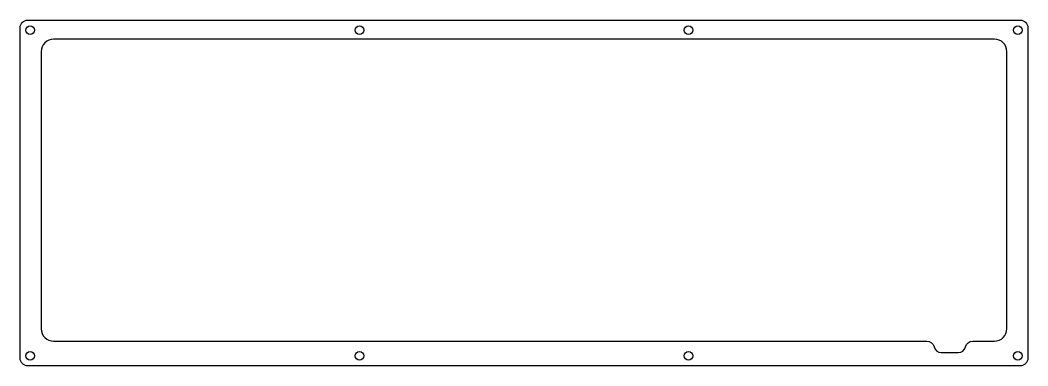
# Model space of a CAD drawing. Header units: millimetres. Extents: x -493 to -88, y 78 to 217.
import ezdxf

# ---------------------------------------------------------------- set-up
doc = ezdxf.new("R2010")
doc.units = ezdxf.units.MM
doc.layers.get('0').update_dxf_attribs({"linetype": 'CONTINUOUS'})

msp = doc.modelspace()

# ---------------------------------------------------------------- linework, layer by layer
for points in [[(-87.55, 80.99, -0.414214), (-90.55, 77.99), (-490.48, 77.99, -0.414214), (-493.48, 80.99), (-493.48, 214.26, -0.414214), (-490.48, 217.26), (-90.55, 217.26, -0.414214), (-87.55, 214.26)], [(-112.68, 85.62, -0.347398), (-109.77, 87.94), (-109.6, 87.94), (-101, 87.94, 0.414214), (-96, 92.94), (-96, 204.61, 0.414214), (-101, 209.61), (-480, 209.6, 0.414214), (-485, 204.6), (-485, 92.9, 0.414214), (-480, 87.9), (-131.4, 87.91), (-128.4, 87.91), (-128.24, 87.91, -0.3469), (-125.32, 85.61, 0.346473), (-122.4, 83.31), (-115.6, 83.31, 0.347826)]]:
    msp.add_lwpolyline(points, format="xyb", close=True)
for centre in [(-489.48, 213.2), (-356.81, 213.2), (-224.21, 213.2), (-91.55, 213.2), (-489.48, 81.99), (-356.81, 81.99), (-224.21, 81.99), (-91.55, 81.99)]:
    msp.add_circle(centre, 1.75)

doc.saveas('drawing.dxf')
